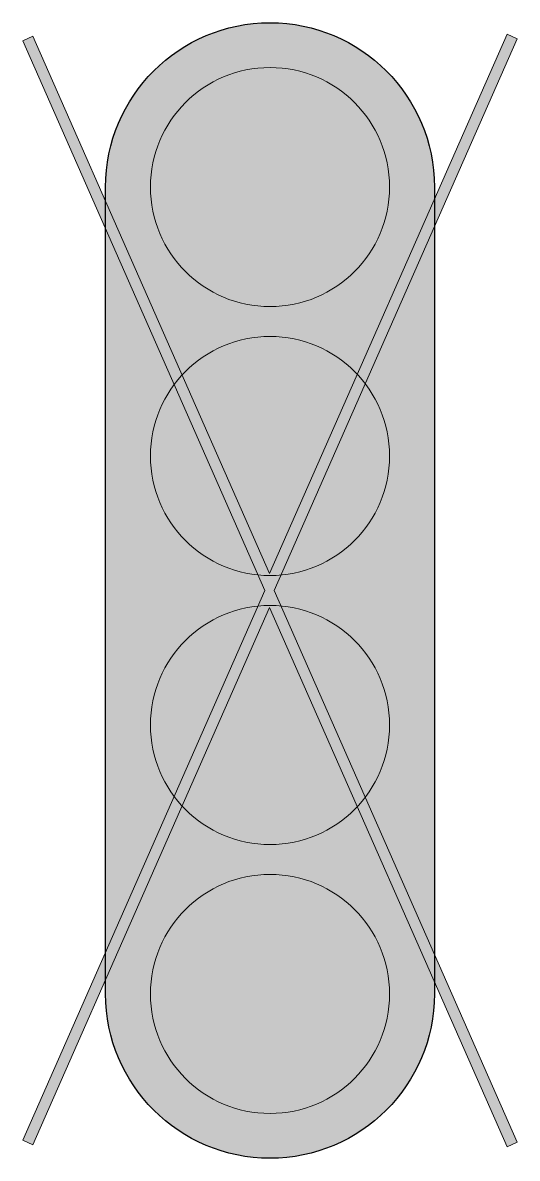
# Model space of a CAD drawing. Header units: millimetres. Extents: x -414 to 414, y 0 to 1900.
import ezdxf

# ---------------------------------------------------------------- set-up
doc = ezdxf.new("R2010")
doc.units = ezdxf.units.MM

msp = doc.modelspace()

# ---------------------------------------------------------------- hatches: boundary and pattern name
at = {"true_color": 0x1e1e1d, "extrusion": (0, 0, -1)}
h = msp.add_hatch(color=250, dxfattribs=at)
h.paths.add_polyline_path([(275, 1625, 1), (-275, 1625), (-275, 275, 1), (275, 275)])
h.paths.add_polyline_path([(200, 1175, -1), (-200, 1175, -1)], flags=16)
h.paths.add_polyline_path([(200, 275, -1), (-200, 275, -1)], flags=16)
h.paths.add_polyline_path([(-200, 725, -0.884443), (194, 773.5, -1), (-194, 676.5, -0.061322)], flags=16)
h.paths.add_polyline_path([(-200, 1625, -0.414214), (0, 1825, -0.999998), (0, 1425, -0.414214)], flags=16)
at = {"lineweight": 0, "true_color": 0xff0000}
msp.add_hatch(color=1, dxfattribs=at).paths.add_polyline_path([(396.6, 19.4), (-0.7, 921.7), (-396.6, 22.7), (-413.7, 30.2), (-8.6, 950), (-413.7, 1869.8), (-396.6, 1877.3), (-0.7, 978.3), (396.6, 1880.6), (413.7, 1873.1), (7.2, 950), (413.7, 26.9)], flags=0)
at = {"lineweight": 0, "true_color": 0x069d0d}
h = msp.add_hatch(color=94, dxfattribs=at)
edge = h.paths.add_edge_path(flags=0)
edge.add_arc((0, 1625), 200, 0, 360)
at = {"lineweight": 0, "true_color": 0xfad201}
h = msp.add_hatch(color=40, dxfattribs=at)
edge = h.paths.add_edge_path(flags=0)
edge.add_arc((0, 1175), 200, 0, 360)
at = {"lineweight": 0, "true_color": 0xcc0605}
h = msp.add_hatch(color=12, dxfattribs=at)
edge = h.paths.add_edge_path(flags=0)
edge.add_arc((0, 725), 200, 0, 360)
at = {"lineweight": 0, "true_color": 0xfad201}
h = msp.add_hatch(color=40, dxfattribs=at)
edge = h.paths.add_edge_path(flags=0)
edge.add_arc((0, 275), 200, 0, 360)

# ---------------------------------------------------------------- linework, layer by layer
at = {"flags": 128}
msp.add_lwpolyline([(-275, 1625, -1), (275, 1625), (275, 275, -1), (-275, 275)], format="xyb", close=True, dxfattribs=at)
at = {"color": 1, "lineweight": 0, "flags": 128}
msp.add_lwpolyline([(-413.7, 30.2), (-8.6, 950), (-413.7, 1869.8), (-396.6, 1877.3), (-0.7, 978.3), (396.6, 1880.6), (413.7, 1873.1), (7.2, 950), (413.7, 26.9), (396.6, 19.4), (-0.7, 921.7), (-396.6, 22.7)], close=True, dxfattribs=at)
at = {"color": 7, "lineweight": 13, "true_color": 0xf6f6f6}
for centre in [(0, 1625), (0, 1175), (0, 725), (0, 275)]:
    msp.add_circle(centre, 200, dxfattribs=at)

doc.saveas('drawing.dxf')
